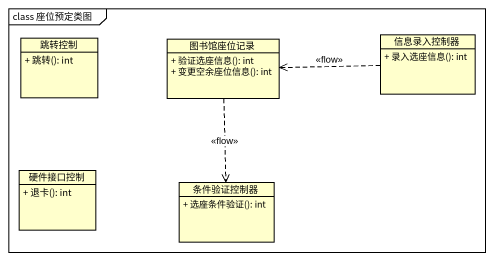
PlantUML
@startuml
mainframe class 座位预定类图
hide circle
hide empty members
skinparam classAttributeIconSize 0
class 跳转控制 {
  + 跳转(): int
}
class 图书馆座位记录 {
  + 验证选座信息(): int
  + 变更空余座位信息(): int
}
class 信息录入控制器 {
  + 录入选座信息(): int
}
class 硬件接口控制 {
  + 退卡(): int
}
class 条件验证控制器 {
  + 选座条件验证(): int
}
图书馆座位记录 ..> 条件验证控制器 : <<flow>>
信息录入控制器 .left.> 图书馆座位记录 : <<flow>>
@enduml
